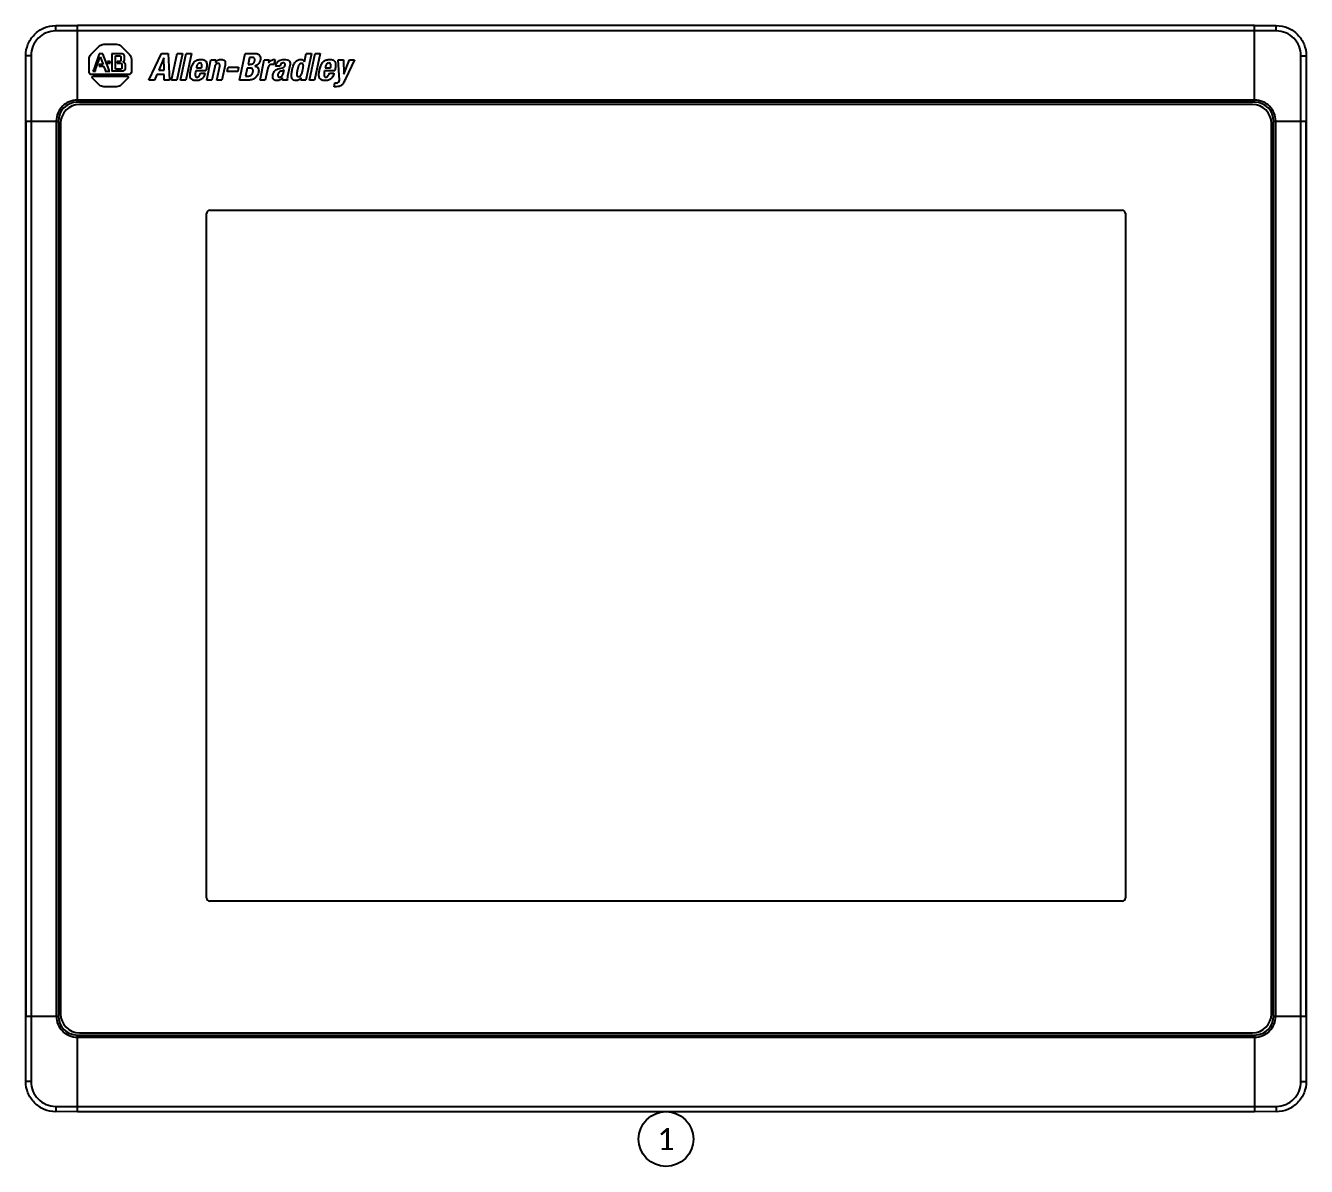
# Model space of a CAD drawing. Header units: inches. Extents: x 0 to 316, y -1 to 150.
# Drawn here: x 282.817 to 285.448, y 35.024 to 37.368 of the extents above; entities that cross this region are included whole.
import ezdxf
from ezdxf.enums import TextEntityAlignment as Align

# ---------------------------------------------------------------- set-up
doc = ezdxf.new("R2010")
doc.units = ezdxf.units.IN
doc.header["$MEASUREMENT"] = 0
doc.linetypes.add('HIDDEN2', pattern=[0.1875, 0.125, -0.0625])
doc.styles.add('Calibri', font='calibri.ttf')

# ---------------------------------------------------------------- blocks, each defined once
blk = doc.blocks.new('Reference Number')
at = {"color": 6, "linetype": 'Continuous'}
blk.add_circle((0, 0), 0.125, dxfattribs=at)
at = {"color": 6, "linetype": 'Continuous', "style": 'Calibri'}
blk.add_attdef('REFERENCE_#', text='', height=0.1, dxfattribs=at).set_placement((0, 0), align=Align.MIDDLE_CENTER)

msp = doc.modelspace()

# ---------------------------------------------------------------- linework, layer by layer
at = {"color": 2, "linetype": 'Continuous'}
for p, q in [((282.87935, 37.3572), (282.87935, 37.36812)), ((282.87935, 37.36812), (282.92364, 37.36808)), ((282.92364, 37.21059), (282.92364, 37.36808)), ((285.34195, 37.36808), (282.92364, 37.36808)), ((285.34195, 37.36808), (285.38624, 37.36812)), ((285.34195, 37.21059), (285.34195, 37.36808)), ((285.38624, 37.3572), (285.38624, 37.36812)), ((285.38624, 37.3572), (282.87935, 37.3572)), ((282.81734, 37.30626), (282.81734, 35.198)), ((282.82841, 37.30626), (282.81769, 37.30626)), ((282.82841, 37.30626), (282.82841, 35.198)), ((282.95148, 37.30859), (282.96859, 37.32584)), ((282.96857, 37.31016), (282.95722, 37.27802)), ((282.97587, 37.31016), (282.96857, 37.31016)), ((282.98892, 37.27647), (282.97587, 37.31016)), ((282.97818, 37.32983), (283.00407, 37.32983)), ((283.01607, 37.30995), (282.99352, 37.30995)), ((282.99467, 37.30632), (282.99467, 37.27734)), ((283.01365, 37.32584), (283.03077, 37.30859)), ((283.07048, 37.25615), (283.09668, 37.31105)), ((283.09668, 37.31105), (283.11037, 37.31105)), ((283.11037, 37.31105), (283.11324, 37.25615)), ((283.11715, 37.25615), (283.12881, 37.31105)), ((283.13942, 37.31105), (283.12776, 37.25615)), ((283.12881, 37.31105), (283.13942, 37.31105)), ((283.1356, 37.25615), (283.14726, 37.31105)), ((283.15788, 37.31105), (283.14621, 37.25615)), ((283.14726, 37.31105), (283.15788, 37.31105)), ((283.25645, 37.25615), (283.26812, 37.31105)), ((283.26812, 37.31105), (283.28665, 37.31105)), ((283.3902, 37.29367), (283.39389, 37.31105)), ((283.4045, 37.31105), (283.39284, 37.25615)), ((283.39389, 37.31105), (283.4045, 37.31105)), ((283.40029, 37.25615), (283.41195, 37.31105)), ((283.42257, 37.31105), (283.41091, 37.25615)), ((283.41195, 37.31105), (283.42257, 37.31105)), ((285.43717, 37.30626), (285.44789, 37.30626)), ((285.43717, 35.198), (285.43717, 37.30626)), ((285.44825, 35.198), (285.44825, 37.30626)), ((282.94756, 37.27316), (282.94756, 37.29908)), ((282.96102, 37.27762), (282.9704, 37.30363)), ((282.96857, 37.28828), (282.96857, 37.28473)), ((282.97634, 37.28828), (282.96857, 37.28828)), ((282.96857, 37.28473), (282.97759, 37.28473)), ((282.9704, 37.30363), (282.97634, 37.28828)), ((282.97759, 37.28473), (282.98047, 37.27724)), ((282.98575, 37.29442), (282.98575, 37.29087)), ((282.99093, 37.29442), (282.98575, 37.29442)), ((282.98575, 37.29087), (282.99093, 37.29087)), ((282.99093, 37.29087), (282.99093, 37.29442)), ((283.00197, 37.27839), (283.00197, 37.30622)), ((283.00197, 37.30622), (283.01031, 37.30622)), ((283.00533, 37.29451), (283.00533, 37.29097)), ((283.01079, 37.29451), (283.00533, 37.29451)), ((283.00533, 37.29097), (283.01252, 37.29097)), ((283.01131, 37.29463), (283.01079, 37.29451)), ((283.013, 37.30392), (283.013, 37.29663)), ((283.0153, 37.28818), (283.0153, 37.28118)), ((283.02077, 37.2972), (283.02077, 37.30459)), ((283.02269, 37.28022), (283.02269, 37.28866)), ((283.03469, 37.29908), (283.03469, 37.27316)), ((283.10157, 37.30188), (283.09087, 37.27684)), ((283.10164, 37.27684), (283.10157, 37.30188)), ((283.16848, 37.28314), (283.16814, 37.28153)), ((283.16814, 37.28153), (283.17897, 37.28153)), ((283.18926, 37.25615), (283.19805, 37.29752)), ((283.19805, 37.29752), (283.2082, 37.29752)), ((283.2057, 37.2836), (283.19987, 37.25615)), ((283.2082, 37.29752), (283.20712, 37.29241)), ((283.21002, 37.25615), (283.21609, 37.28468)), ((283.22715, 37.28684), (283.22063, 37.25615)), ((283.23131, 37.27384), (283.23324, 37.28291)), ((283.23324, 37.28291), (283.25492, 37.28291)), ((283.25492, 37.28291), (283.253, 37.27384)), ((283.27277, 37.28084), (283.26926, 37.2643)), ((283.27754, 37.28084), (283.27277, 37.28084)), ((283.27746, 37.3029), (283.27441, 37.28852)), ((283.27441, 37.28852), (283.27756, 37.28852)), ((283.28146, 37.3029), (283.27746, 37.3029)), ((283.29889, 37.25615), (283.30768, 37.29752)), ((283.30768, 37.29752), (283.31783, 37.29752)), ((283.31478, 37.28099), (283.3095, 37.25615)), ((283.31783, 37.29752), (283.3166, 37.29171)), ((283.3166, 37.29171), (283.31807, 37.29352)), ((283.32748, 37.28829), (283.32421, 37.28845)), ((283.32964, 37.29845), (283.32748, 37.28829)), ((283.32775, 37.2986), (283.32964, 37.29845)), ((283.34003, 37.28483), (283.3305, 37.28483)), ((283.33859, 37.27983), (283.34493, 37.28145)), ((283.36026, 37.28593), (283.35562, 37.26411)), ((283.43317, 37.28314), (283.43283, 37.28153)), ((283.43283, 37.28153), (283.44366, 37.28153)), ((283.46241, 37.25615), (283.45959, 37.29752)), ((283.45959, 37.29752), (283.47066, 37.29752)), ((283.47066, 37.29752), (283.47074, 37.26853)), ((283.47074, 37.26853), (283.48235, 37.29752)), ((283.49296, 37.29752), (283.47472, 37.25881)), ((283.48235, 37.29752), (283.49296, 37.29752)), ((283.02906, 37.26745), (282.95318, 37.26745)), ((282.96859, 37.2464), (282.95484, 37.26026)), ((282.95533, 37.27484), (282.9609, 37.27484)), ((282.95644, 37.2641), (283.02582, 37.2641)), ((282.95722, 37.27802), (282.95701, 37.27744)), ((282.98076, 37.27484), (282.99016, 37.27484)), ((282.99381, 37.27485), (283.0155, 37.27485)), ((283.01262, 37.27839), (283.00197, 37.27839)), ((283.02741, 37.26026), (283.01365, 37.2464)), ((283.08202, 37.25615), (283.07048, 37.25615)), ((283.08702, 37.26776), (283.08202, 37.25615)), ((283.10163, 37.26776), (283.08702, 37.26776)), ((283.09087, 37.27684), (283.10164, 37.27684)), ((283.1017, 37.25615), (283.10163, 37.26776)), ((283.11324, 37.25615), (283.1017, 37.25615)), ((283.12776, 37.25615), (283.11715, 37.25615)), ((283.14621, 37.25615), (283.1356, 37.25615)), ((283.1668, 37.27522), (283.16609, 37.2719)), ((283.18779, 37.27522), (283.1668, 37.27522)), ((283.17654, 37.27007), (283.18608, 37.27007)), ((283.18829, 37.2776), (283.18779, 37.27522)), ((283.19987, 37.25615), (283.18926, 37.25615)), ((283.22063, 37.25615), (283.21002, 37.25615)), ((283.253, 37.27384), (283.23131, 37.27384)), ((283.27514, 37.25615), (283.25645, 37.25615)), ((283.26926, 37.2643), (283.27357, 37.2643)), ((283.3095, 37.25615), (283.29889, 37.25615)), ((283.34291, 37.25863), (283.3421, 37.25789)), ((283.3447, 37.26065), (283.34291, 37.25863)), ((283.35524, 37.25615), (283.34509, 37.25615)), ((283.34644, 37.26868), (283.34817, 37.27684)), ((283.38361, 37.26053), (283.38232, 37.25909)), ((283.38268, 37.25615), (283.38361, 37.26053)), ((283.39284, 37.25615), (283.38268, 37.25615)), ((283.41091, 37.25615), (283.40029, 37.25615)), ((283.43149, 37.27522), (283.43078, 37.27192)), ((283.45248, 37.27522), (283.43149, 37.27522)), ((283.44123, 37.27007), (283.45077, 37.27007)), ((283.45298, 37.2776), (283.45248, 37.27522)), ((283.00407, 37.24241), (282.97818, 37.24241)), ((283.45108, 37.24262), (283.45276, 37.25054)), ((283.45538, 37.24262), (283.45108, 37.24262)), ((285.34195, 37.21505), (282.92364, 37.21505)), ((285.34195, 37.21059), (282.92364, 37.21059)), ((285.33739, 37.20612), (282.9282, 37.20612)), ((282.81799, 37.17162), (282.81799, 35.33264)), ((282.81799, 37.17162), (282.88466, 37.17162)), ((282.88021, 37.17162), (282.88021, 35.33264)), ((282.88466, 37.17162), (282.88466, 35.33264)), ((282.88923, 37.16714), (282.88923, 35.33712)), ((285.37636, 35.33712), (285.37636, 37.16714)), ((285.38092, 37.17162), (285.4476, 37.17162)), ((285.38092, 35.33264), (285.38092, 37.17162)), ((285.38538, 35.33264), (285.38538, 37.17162)), ((285.4476, 35.33264), (285.4476, 37.17162)), ((283.18908, 35.57585), (283.18908, 36.98165)), ((283.19608, 36.98865), (285.0696, 36.98865)), ((285.07655, 36.98233), (285.07655, 35.57517)), ((285.0766, 36.98165), (285.0766, 35.57585)), ((285.0696, 35.56885), (283.19608, 35.56885)), ((282.81799, 35.33264), (282.88466, 35.33264)), ((285.38092, 35.33264), (285.4476, 35.33264)), ((282.92364, 35.13618), (282.92364, 35.29367)), ((282.92364, 35.29367), (285.34195, 35.29367)), ((282.92364, 35.28921), (285.34195, 35.28921)), ((282.9282, 35.29814), (285.33739, 35.29814)), ((285.34195, 35.29367), (285.34195, 35.13618)), ((282.82841, 35.198), (282.81769, 35.198)), ((285.43717, 35.198), (285.44789, 35.198)), ((282.87935, 35.14706), (282.87935, 35.13614)), ((282.87935, 35.14706), (285.38624, 35.14706)), ((282.92364, 35.13618), (282.87935, 35.13614)), ((282.92364, 35.13618), (285.34195, 35.13618)), ((285.38624, 35.13614), (285.34195, 35.13618)), ((285.38624, 35.14706), (285.38624, 35.13614))]:
    msp.add_line(p, q, dxfattribs=at)
for centre, radius, start, end in [((283.22313, 37.28003), 0.02024, 140.65336, 142.30737), ((283.35206, 37.28021), 0.02205, 161.62695, 167.90268), ((283.35132, 37.28046), 0.02128, 157.52127, 161.62952), ((283.37088, 37.2705), 0.01615, 309.63311, 315.066), ((283.45548, 37.26641), 0.0161, 260.26071, 269.97395), ((282.92364, 37.17162), 0.03898, 90, 180), ((282.9282, 37.16714), 0.03898, 90, 180), ((282.92372, 37.17092), 0.04412, 90.10768, 90.84972), ((285.33739, 37.16714), 0.03898, 0, 90), ((285.34184, 37.17044), 0.0446, 89.12975, 89.86197), ((285.34195, 37.17162), 0.03898, 0, 90), ((282.9248, 37.17151), 0.04459, 179.13067, 179.86334), ((285.34136, 37.17154), 0.04402, 0.09795, 0.84205), ((283.19608, 36.98165), 0.007, 90, 180), ((285.0696, 36.98165), 0.007, 0, 90), ((283.19608, 35.57585), 0.007, 180, 270), ((285.0696, 35.57585), 0.007, 270, 0), ((282.9282, 35.33712), 0.03898, 180, 270), ((285.33739, 35.33712), 0.03898, 270, 0), ((282.92423, 35.33272), 0.04402, 180.09795, 180.84205), ((282.92364, 35.33264), 0.03898, 180, 270), ((285.34195, 35.33264), 0.03898, 270, 0), ((285.34077, 35.33275), 0.0446, 359.12975, 359.86197), ((282.92375, 35.33382), 0.0446, 269.12975, 269.86197), ((285.34187, 35.33323), 0.04402, 270.09795, 270.84205)]:
    msp.add_arc(centre, radius, start, end, dxfattribs=at)
for points, knots in [([(282.81769, 37.30626), (282.81766, 37.31416), (282.82072, 37.33025), (282.83421, 37.35086), (282.85478, 37.36486), (282.87121, 37.36813), (282.87935, 37.36812)], [0, 0, 0, 0, 0.2456788, 0.4946973, 0.7469857, 1, 1, 1, 1]), ([(285.38624, 37.36812), (285.39437, 37.36813), (285.41081, 37.36486), (285.43138, 37.35086), (285.44487, 37.33025), (285.44793, 37.31416), (285.44789, 37.30626)], [0, 0, 0, 0, 0.2530147, 0.5053022, 0.7543217, 1, 1, 1, 1]), ([(282.87935, 37.3572), (282.87252, 37.3572), (282.85898, 37.35443), (282.84219, 37.34294), (282.83105, 37.32617), (282.82841, 37.3129), (282.82841, 37.30626)], [0, 0, 0, 0, 0.257579, 0.5050055, 0.7494558, 1, 1, 1, 1]), ([(285.43717, 37.30626), (285.43717, 37.3129), (285.43454, 37.32617), (285.42339, 37.34294), (285.4066, 37.35443), (285.39306, 37.3572), (285.38624, 37.3572)], [0, 0, 0, 0, 0.2505451, 0.4949957, 0.7424212, 1, 1, 1, 1]), ([(282.81799, 37.17162), (282.81799, 37.18295), (282.81797, 37.22783), (282.81785, 37.27272), (282.81769, 37.30626)], [0, 0, 0, 0, 0.252526, 1, 1, 1, 1]), ([(282.94756, 37.29908), (282.94756, 37.30083), (282.94818, 37.30438), (282.95024, 37.30735), (282.95148, 37.30859)], [0, 0, 0, 0, 0.4999525, 1, 1, 1, 1]), ([(282.96859, 37.32584), (282.96984, 37.32709), (282.97282, 37.32919), (282.97641, 37.32983), (282.97818, 37.32983)], [0, 0, 0, 0, 0.5000336, 1, 1, 1, 1]), ([(282.99352, 37.30995), (282.99406, 37.30932), (282.99446, 37.30803), (282.99465, 37.30677), (282.99467, 37.30632)], [0, 0, 0, 0, 0.6457474, 1, 1, 1, 1]), ([(283.00407, 37.32983), (283.00584, 37.32983), (283.00943, 37.32919), (283.01241, 37.32709), (283.01365, 37.32584)], [0, 0, 0, 0, 0.5001585, 1, 1, 1, 1]), ([(283.02077, 37.30459), (283.0207, 37.30646), (283.01895, 37.30888), (283.01666, 37.30988), (283.01607, 37.30995)], [0, 0, 0, 0, 0.7606539, 1, 1, 1, 1]), ([(283.03077, 37.30859), (283.032, 37.30735), (283.03407, 37.30439), (283.03469, 37.30083), (283.03469, 37.29908)], [0, 0, 0, 0, 0.5001944, 1, 1, 1, 1]), ([(283.28665, 37.31105), (283.29032, 37.31105), (283.29655, 37.3104), (283.30027, 37.30326), (283.29976, 37.2993), (283.2993, 37.29714)], [0, 0, 0, 0, 0.4885248, 0.7055246, 1, 1, 1, 1]), ([(285.44789, 37.30626), (285.44784, 37.29522), (285.44766, 37.25033), (285.4476, 37.20545), (285.4476, 37.17162)], [0, 0, 0, 0, 0.2461595, 1, 1, 1, 1]), ([(283.01031, 37.30622), (283.011, 37.30618), (283.01235, 37.30579), (283.01296, 37.3045), (283.013, 37.30392)], [0, 0, 0, 0, 0.5377595, 1, 1, 1, 1]), ([(283.013, 37.29663), (283.01298, 37.29633), (283.01272, 37.29545), (283.01191, 37.29483), (283.01131, 37.29463)], [0, 0, 0, 0, 0.3267908, 1, 1, 1, 1]), ([(283.01252, 37.29097), (283.01289, 37.29092), (283.01338, 37.29074), (283.01385, 37.29044), (283.01399, 37.29034)], [0, 0, 0, 0, 0.6977297, 1, 1, 1, 1]), ([(283.0153, 37.28118), (283.01528, 37.28079), (283.01499, 37.27989), (283.01429, 37.27914), (283.01381, 37.27884)], [0, 0, 0, 0, 0.4169665, 1, 1, 1, 1]), ([(283.01684, 37.29317), (283.01741, 37.29326), (283.01926, 37.2939), (283.02077, 37.29582), (283.02077, 37.2972)], [0, 0, 0, 0, 0.2935307, 1, 1, 1, 1]), ([(283.02269, 37.28866), (283.02253, 37.28992), (283.02056, 37.292), (283.01814, 37.29317), (283.01684, 37.29317)], [0, 0, 0, 0, 0.4916056, 1, 1, 1, 1]), ([(283.15662, 37.27726), (283.15719, 37.27996), (283.15822, 37.28394), (283.1604, 37.28886), (283.16251, 37.29213), (283.16523, 37.2949), (283.16803, 37.29663), (283.17059, 37.29763), (283.17274, 37.29818), (283.17467, 37.29846), (283.17631, 37.29858), (283.1779, 37.29861), (283.17972, 37.29854), (283.18167, 37.29827), (283.18338, 37.2978), (283.1853, 37.29697), (283.18727, 37.29543), (283.18878, 37.29282), (283.18949, 37.28968), (283.18961, 37.28452), (283.1889, 37.28045), (283.18829, 37.2776)], [0, 0, 0, 0, 0.134299, 0.1987119, 0.2609902, 0.3224522, 0.3858551, 0.4195717, 0.455349, 0.4937756, 0.5141703, 0.5354425, 0.5709585, 0.6026407, 0.6310602, 0.656889, 0.7037282, 0.7498668, 0.8005845, 0.8587325, 1, 1, 1, 1]), ([(283.17569, 37.29137), (283.17472, 37.29137), (283.17276, 37.29085), (283.16992, 37.288), (283.16889, 37.2851), (283.16848, 37.28314)], [0, 0, 0, 0, 0.2461866, 0.4879092, 1, 1, 1, 1]), ([(283.17897, 37.28153), (283.17922, 37.28292), (283.17957, 37.28533), (283.17971, 37.28855), (283.17835, 37.29111), (283.17655, 37.29137), (283.17569, 37.29137)], [0, 0, 0, 0, 0.3480632, 0.6020042, 0.7863068, 1, 1, 1, 1]), ([(283.20874, 37.28917), (283.20857, 37.28904), (283.20773, 37.28833), (283.2065, 37.28651), (283.20592, 37.28464), (283.2057, 37.2836)], [0, 0, 0, 0, 0.0984427, 0.5060574, 1, 1, 1, 1]), ([(283.20748, 37.29286), (283.20812, 37.29364), (283.20888, 37.29443), (283.20971, 37.29515), (283.20979, 37.29521)], [0, 0, 0, 0, 0.911016, 1, 1, 1, 1]), ([(283.21551, 37.28964), (283.21528, 37.28984), (283.21475, 37.29018), (283.2138, 37.29041), (283.2127, 37.29048), (283.21149, 37.29038), (283.2101, 37.29003), (283.20921, 37.28953), (283.20874, 37.28917)], [0, 0, 0, 0, 0.1248607, 0.2525988, 0.4034975, 0.5847509, 0.7556863, 1, 1, 1, 1]), ([(283.20979, 37.29521), (283.21059, 37.29588), (283.2124, 37.29712), (283.21501, 37.29812), (283.21731, 37.29853), (283.21928, 37.29864), (283.22135, 37.2985), (283.22393, 37.29788), (283.22669, 37.29593), (283.22793, 37.29163), (283.22752, 37.28856), (283.22715, 37.28684)], [0, 0, 0, 0, 0.114904, 0.2401114, 0.3047775, 0.3719638, 0.457223, 0.5322031, 0.6631946, 0.8058336, 1, 1, 1, 1]), ([(283.21609, 37.28468), (283.21627, 37.28555), (283.21651, 37.28703), (283.21623, 37.28883), (283.21568, 37.28948), (283.21551, 37.28964)], [0, 0, 0, 0, 0.5153823, 0.8710961, 1, 1, 1, 1]), ([(283.27357, 37.2643), (283.27481, 37.2643), (283.2772, 37.26449), (283.28, 37.26564), (283.28174, 37.26716), (283.28284, 37.26864), (283.28354, 37.27013), (283.28399, 37.27148), (283.28426, 37.2726), (283.28446, 37.27371), (283.28459, 37.27504), (283.28454, 37.2765), (283.28409, 37.278), (283.283, 37.27956), (283.28067, 37.2807), (283.27864, 37.28084), (283.27754, 37.28084)], [0, 0, 0, 0, 0.1344681, 0.2563822, 0.3174763, 0.3823148, 0.4541579, 0.4937181, 0.5361594, 0.5779453, 0.6155829, 0.6801361, 0.7341115, 0.7825967, 0.8812246, 1, 1, 1, 1]), ([(283.28059, 37.28873), (283.28093, 37.28879), (283.28234, 37.28906), (283.2842, 37.28978), (283.28583, 37.29117), (283.28665, 37.29228), (283.28704, 37.29305), (283.28718, 37.29336)], [0, 0, 0, 0, 0.1208596, 0.5115652, 0.6932228, 0.8786525, 1, 1, 1, 1]), ([(283.28718, 37.29336), (283.28727, 37.29356), (283.28747, 37.29404), (283.28772, 37.29484), (283.28795, 37.29575), (283.28812, 37.29666), (283.28824, 37.29777), (283.28823, 37.299), (283.2879, 37.3003), (283.28695, 37.30173), (283.28464, 37.3028), (283.28262, 37.3029), (283.28146, 37.3029)], [0, 0, 0, 0, 0.0455703, 0.1085153, 0.1752118, 0.2418478, 0.3025194, 0.4079869, 0.4974066, 0.5791542, 0.7566951, 1, 1, 1, 1]), ([(283.2993, 37.29714), (283.29889, 37.29521), (283.29784, 37.2924), (283.29552, 37.28929), (283.29338, 37.28736), (283.29086, 37.28593), (283.28902, 37.28531), (283.28809, 37.28504)], [0, 0, 0, 0, 0.3403907, 0.5037731, 0.6660822, 0.8332344, 1, 1, 1, 1]), ([(283.28809, 37.28504), (283.28897, 37.2849), (283.29029, 37.28462), (283.29194, 37.28389), (283.2934, 37.28293), (283.29489, 37.28125), (283.29639, 37.27755), (283.29615, 37.27432), (283.29569, 37.27217)], [0, 0, 0, 0, 0.1564044, 0.2339277, 0.3133604, 0.4612136, 0.6171316, 1, 1, 1, 1]), ([(283.32101, 37.28797), (283.32014, 37.2877), (283.31716, 37.28631), (283.31526, 37.28325), (283.31478, 37.28099)], [0, 0, 0, 0, 0.2802484, 1, 1, 1, 1]), ([(283.32035, 37.29575), (283.32068, 37.29602), (283.32283, 37.29762), (283.32552, 37.2986), (283.32775, 37.2986)], [0, 0, 0, 0, 0.1587767, 1, 1, 1, 1]), ([(283.33333, 37.29176), (283.33419, 37.29308), (283.33566, 37.29474), (283.33748, 37.29595), (283.33803, 37.29627)], [0, 0, 0, 0, 0.7106148, 1, 1, 1, 1]), ([(283.34634, 37.29137), (283.34546, 37.29137), (283.34375, 37.29108), (283.34112, 37.28889), (283.34037, 37.28644), (283.34003, 37.28483)], [0, 0, 0, 0, 0.2682998, 0.5023248, 1, 1, 1, 1]), ([(283.34493, 37.28145), (283.34566, 37.28164), (283.34696, 37.28203), (283.34863, 37.28303), (283.34951, 37.28424), (283.34996, 37.28535), (283.35021, 37.28633), (283.35038, 37.28737), (283.35041, 37.28864), (283.35001, 37.29012), (283.3484, 37.29126), (283.34708, 37.29137), (283.34634, 37.29137)], [0, 0, 0, 0, 0.1477166, 0.2652443, 0.3741318, 0.4331824, 0.4985722, 0.5726865, 0.6379177, 0.7475936, 0.855491, 1, 1, 1, 1]), ([(283.34795, 37.2986), (283.35196, 37.2986), (283.35901, 37.29809), (283.36117, 37.2907), (283.36061, 37.2876), (283.36026, 37.28593)], [0, 0, 0, 0, 0.5617136, 0.7596474, 1, 1, 1, 1]), ([(283.37292, 37.25508), (283.37108, 37.25508), (283.36826, 37.2555), (283.36553, 37.25786), (283.36422, 37.26029), (283.36355, 37.2634), (283.36344, 37.26722), (283.36379, 37.27085), (283.36431, 37.27414), (283.36484, 37.27685), (283.36546, 37.27956), (283.36635, 37.28288), (283.36756, 37.28655), (283.36931, 37.29037), (283.37131, 37.29345), (283.3736, 37.29581), (283.37706, 37.29803), (283.38015, 37.2986), (283.38217, 37.2986)], [0, 0, 0, 0, 0.0957703, 0.1380212, 0.1834038, 0.2369366, 0.3020664, 0.3809829, 0.4260923, 0.4751537, 0.5245439, 0.5706656, 0.653663, 0.725528, 0.7880613, 0.843658, 0.8953617, 1, 1, 1, 1]), ([(283.38396, 37.29045), (283.38394, 37.29045), (283.38364, 37.29045), (283.38307, 37.29041), (283.38204, 37.2902), (283.38083, 37.28964), (283.37961, 37.2885), (283.37857, 37.28695), (283.37768, 37.285), (283.37688, 37.28265), (283.37628, 37.28042), (283.37581, 37.27844), (283.37546, 37.27684), (283.37513, 37.27524), (283.37476, 37.27327), (283.37441, 37.27106), (283.37421, 37.26872), (283.37427, 37.26677), (283.37463, 37.26521), (283.37541, 37.26401), (283.37641, 37.26345), (283.37733, 37.26325), (283.37784, 37.26322), (283.37811, 37.26322)], [0, 0, 0, 0, 0.0017703, 0.0268682, 0.0506272, 0.0965462, 0.1447821, 0.1994688, 0.2632413, 0.3375901, 0.4233264, 0.4706139, 0.5208951, 0.5710346, 0.6178616, 0.7015205, 0.771936, 0.8296365, 0.8761843, 0.9153086, 0.9538911, 0.9756134, 1, 1, 1, 1]), ([(283.38115, 37.26408), (283.3816, 37.26438), (283.38246, 37.26517), (283.3835, 37.26672), (283.3844, 37.26867), (283.38521, 37.27103), (283.3858, 37.27325), (283.38627, 37.27523), (283.38662, 37.27683), (283.38695, 37.27844), (283.38732, 37.28041), (283.38767, 37.28261), (283.38787, 37.28495), (283.38781, 37.2869), (283.38744, 37.28847), (283.38669, 37.2896), (283.38598, 37.29002), (283.38564, 37.29016)], [0, 0, 0, 0, 0.0570473, 0.1213868, 0.1962837, 0.2835382, 0.3841284, 0.4396037, 0.4985895, 0.5574009, 0.6123239, 0.7104359, 0.7930055, 0.8606753, 0.9153405, 0.9615086, 1, 1, 1, 1]), ([(283.38217, 37.2986), (283.38387, 37.2986), (283.38737, 37.29798), (283.38953, 37.29513), (283.3902, 37.29367)], [0, 0, 0, 0, 0.5137043, 1, 1, 1, 1]), ([(283.38564, 37.29016), (283.38557, 37.29018), (283.38527, 37.29029), (283.38471, 37.29041), (283.38421, 37.29044), (283.38396, 37.29045)], [0, 0, 0, 0, 0.1223004, 0.5518348, 1, 1, 1, 1]), ([(283.4213, 37.27722), (283.42188, 37.27993), (283.4229, 37.28393), (283.42509, 37.28886), (283.4272, 37.29213), (283.42992, 37.2949), (283.43273, 37.29663), (283.43528, 37.29763), (283.43743, 37.29818), (283.43936, 37.29846), (283.441, 37.29858), (283.44259, 37.29861), (283.44441, 37.29854), (283.44636, 37.29827), (283.44808, 37.2978), (283.44999, 37.29697), (283.45196, 37.29543), (283.45347, 37.29282), (283.45418, 37.28968), (283.4543, 37.28452), (283.45359, 37.28045), (283.45298, 37.2776)], [0, 0, 0, 0, 0.1348485, 0.1992212, 0.2614606, 0.3228843, 0.3862465, 0.419941, 0.4556943, 0.4940947, 0.5144754, 0.5357328, 0.5712285, 0.6028923, 0.6312949, 0.6571079, 0.7039174, 0.7500262, 0.8007113, 0.8588222, 1, 1, 1, 1]), ([(283.44038, 37.29137), (283.43941, 37.29137), (283.43745, 37.29085), (283.43461, 37.288), (283.43358, 37.28511), (283.43317, 37.28314)], [0, 0, 0, 0, 0.2460614, 0.4878278, 1, 1, 1, 1]), ([(283.44366, 37.28153), (283.44391, 37.28292), (283.44426, 37.28533), (283.4444, 37.28855), (283.44304, 37.29111), (283.44124, 37.29137), (283.44038, 37.29137)], [0, 0, 0, 0, 0.3480593, 0.6019945, 0.7863018, 1, 1, 1, 1]), ([(282.95318, 37.26745), (282.95174, 37.26745), (282.94873, 37.26869), (282.94756, 37.27171), (282.94756, 37.27316)], [0, 0, 0, 0, 0.4997291, 1, 1, 1, 1]), ([(282.95484, 37.26026), (282.95453, 37.26057), (282.95408, 37.26139), (282.95424, 37.26276), (282.95483, 37.2635), (282.95521, 37.26375), (282.95523, 37.26376)], [0, 0, 0, 0, 0.3285713, 0.6572084, 0.9857574, 1, 1, 1, 1]), ([(282.98047, 37.27724), (282.98066, 37.27669), (282.98095, 37.27589), (282.98083, 37.27507), (282.98076, 37.27484)], [0, 0, 0, 0, 0.7115597, 1, 1, 1, 1]), ([(282.99016, 37.27484), (282.98973, 37.27502), (282.98935, 37.27569), (282.98903, 37.27628), (282.98892, 37.27647)], [0, 0, 0, 0, 0.6718574, 1, 1, 1, 1]), ([(282.99467, 37.27734), (282.99467, 37.27677), (282.99436, 37.27591), (282.99397, 37.27512), (282.99381, 37.27485)], [0, 0, 0, 0, 0.6401686, 1, 1, 1, 1]), ([(283.0155, 37.27485), (283.01645, 37.27485), (283.01743, 37.27502), (283.01841, 37.27541), (283.01846, 37.27544)], [0, 0, 0, 0, 0.9483544, 1, 1, 1, 1]), ([(283.0268, 37.26388), (283.02689, 37.26383), (283.02737, 37.26357), (283.02801, 37.26276), (283.02817, 37.26139), (283.02772, 37.26057), (283.02741, 37.26026)], [0, 0, 0, 0, 0.073336, 0.3823016, 0.6911397, 1, 1, 1, 1]), ([(283.03469, 37.27316), (283.03469, 37.27171), (283.03352, 37.26869), (283.03051, 37.26745), (283.02906, 37.26745)], [0, 0, 0, 0, 0.5002669, 1, 1, 1, 1]), ([(283.18608, 37.27007), (283.18552, 37.26786), (283.18406, 37.26375), (283.18074, 37.25948), (283.17742, 37.25718), (283.17458, 37.25595), (283.17195, 37.25536), (283.1697, 37.25512), (283.16804, 37.25506), (283.16654, 37.2551), (283.16487, 37.25523), (283.16299, 37.25553), (283.161, 37.25616), (283.15888, 37.25725), (283.15682, 37.25923), (283.15549, 37.26233), (283.15506, 37.26578), (283.15529, 37.27083), (283.15607, 37.27466), (283.15662, 37.27726)], [0, 0, 0, 0, 0.1219545, 0.2294437, 0.2819245, 0.336063, 0.3938857, 0.4247836, 0.457264, 0.482036, 0.5051242, 0.5467344, 0.5832046, 0.615751, 0.6739543, 0.730967, 0.7921228, 0.858463, 1, 1, 1, 1]), ([(283.16609, 37.27189), (283.16584, 37.27073), (283.16552, 37.26853), (283.1656, 37.26549), (283.16671, 37.26286), (283.16847, 37.2623), (283.16928, 37.2623)], [0, 0, 0, 0, 0.3082949, 0.5757134, 0.7885701, 1, 1, 1, 1]), ([(283.16928, 37.2623), (283.17009, 37.2623), (283.17176, 37.26261), (283.17383, 37.26431), (283.17539, 37.26689), (283.17616, 37.26893), (283.17654, 37.27007)], [0, 0, 0, 0, 0.2141056, 0.4278019, 0.6826743, 1, 1, 1, 1]), ([(283.29569, 37.27217), (283.2948, 37.26801), (283.29166, 37.26153), (283.28322, 37.2568), (283.27798, 37.25615), (283.27514, 37.25615)], [0, 0, 0, 0, 0.4520168, 0.6989963, 1, 1, 1, 1]), ([(283.33286, 37.25508), (283.33134, 37.25508), (283.32841, 37.25557), (283.32556, 37.25884), (283.32482, 37.26284), (283.3251, 37.26556), (283.32539, 37.26693)], [0, 0, 0, 0, 0.2783265, 0.5053869, 0.7435134, 1, 1, 1, 1]), ([(283.32539, 37.26693), (283.32606, 37.27007), (283.32879, 37.27664), (283.3354, 37.27901), (283.33859, 37.27983)], [0, 0, 0, 0, 0.4939706, 1, 1, 1, 1]), ([(283.3421, 37.25789), (283.34205, 37.25783), (283.34138, 37.25728), (283.34003, 37.25638), (283.337, 37.25523), (283.33454, 37.25508), (283.33286, 37.25508)], [0, 0, 0, 0, 0.0236704, 0.2614914, 0.4911508, 1, 1, 1, 1]), ([(283.3432, 37.27476), (283.34219, 37.27455), (283.34036, 37.27404), (283.33803, 37.27261), (283.33675, 37.27091), (283.3361, 37.26936), (283.33577, 37.26814), (283.33557, 37.26695), (283.33549, 37.26558), (283.33562, 37.26445), (283.33596, 37.26376), (283.33603, 37.26364)], [0, 0, 0, 0, 0.2031331, 0.3720285, 0.530362, 0.6137329, 0.7031794, 0.7801162, 0.8512236, 0.9738517, 1, 1, 1, 1]), ([(283.33603, 37.26364), (283.33623, 37.26329), (283.3369, 37.26251), (283.33795, 37.2623), (283.33855, 37.2623)], [0, 0, 0, 0, 0.3987291, 1, 1, 1, 1]), ([(283.33855, 37.2623), (283.34018, 37.2623), (283.34193, 37.26285), (283.34335, 37.2639), (283.34342, 37.26395)], [0, 0, 0, 0, 0.9497484, 1, 1, 1, 1]), ([(283.34817, 37.27684), (283.34775, 37.27657), (283.34618, 37.27569), (283.34447, 37.27505), (283.3432, 37.27476)], [0, 0, 0, 0, 0.2757024, 1, 1, 1, 1]), ([(283.35562, 37.26411), (283.35545, 37.26328), (283.3549, 37.26068), (283.35482, 37.25792), (283.35524, 37.25615)], [0, 0, 0, 0, 0.3180721, 1, 1, 1, 1]), ([(283.38119, 37.25806), (283.38048, 37.25748), (283.378, 37.25579), (283.37498, 37.25508), (283.37292, 37.25508)], [0, 0, 0, 0, 0.3075534, 1, 1, 1, 1]), ([(283.37811, 37.26322), (283.37839, 37.26322), (283.37895, 37.26326), (283.37999, 37.26347), (283.38072, 37.2638), (283.38115, 37.26408)], [0, 0, 0, 0, 0.265847, 0.5170809, 1, 1, 1, 1]), ([(283.45077, 37.27007), (283.45021, 37.26786), (283.44875, 37.26375), (283.44543, 37.25948), (283.44211, 37.25718), (283.43927, 37.25595), (283.43665, 37.25536), (283.43439, 37.25512), (283.43273, 37.25506), (283.43123, 37.2551), (283.42956, 37.25523), (283.42768, 37.25553), (283.4257, 37.25616), (283.42357, 37.25725), (283.42151, 37.25923), (283.42018, 37.26233), (283.41975, 37.26578), (283.41998, 37.27082), (283.42075, 37.27464), (283.4213, 37.27722)], [0, 0, 0, 0, 0.1220381, 0.2296067, 0.2821274, 0.3363056, 0.3941671, 0.4250838, 0.4575825, 0.4823642, 0.5054624, 0.5470935, 0.5835856, 0.616155, 0.674406, 0.7314658, 0.7926678, 0.8590554, 1, 1, 1, 1]), ([(283.43078, 37.27192), (283.43053, 37.27075), (283.43021, 37.26854), (283.43029, 37.26549), (283.4314, 37.26286), (283.43316, 37.2623), (283.43397, 37.2623)], [0, 0, 0, 0, 0.3096715, 0.5765553, 0.7889822, 1, 1, 1, 1]), ([(283.43397, 37.2623), (283.43478, 37.2623), (283.43645, 37.26261), (283.43852, 37.26431), (283.44008, 37.26689), (283.44085, 37.26893), (283.44123, 37.27007)], [0, 0, 0, 0, 0.214164, 0.427858, 0.6827041, 1, 1, 1, 1]), ([(283.47472, 37.25881), (283.47336, 37.25593), (283.47104, 37.25118), (283.4669, 37.24529), (283.46133, 37.24265), (283.45747, 37.24262), (283.45538, 37.24262)], [0, 0, 0, 0, 0.3497133, 0.5829823, 0.7711178, 1, 1, 1, 1]), ([(283.45548, 37.25031), (283.45707, 37.25031), (283.46058, 37.25131), (283.46194, 37.25457), (283.46241, 37.25615)], [0, 0, 0, 0, 0.4923672, 1, 1, 1, 1]), ([(282.97818, 37.24241), (282.97641, 37.24241), (282.97282, 37.24304), (282.96984, 37.24515), (282.96859, 37.2464)], [0, 0, 0, 0, 0.4999785, 1, 1, 1, 1]), ([(283.01365, 37.2464), (283.01241, 37.24514), (283.00943, 37.24304), (283.00584, 37.24241), (283.00407, 37.24241)], [0, 0, 0, 0, 0.49978, 1, 1, 1, 1]), ([(282.92307, 37.21504), (282.91751, 37.21496), (282.90631, 37.21265), (282.89217, 37.20309), (282.88261, 37.18894), (282.8803, 37.17774), (282.88022, 37.17219)], [0, 0, 0, 0, 0.2500053, 0.4999997, 0.7500046, 1, 1, 1, 1]), ([(285.38537, 37.17219), (285.38529, 37.17774), (285.38297, 37.18894), (285.37342, 37.20309), (285.35927, 37.21265), (285.34807, 37.21496), (285.34252, 37.21504)], [0, 0, 0, 0, 0.2500066, 0.5000002, 0.750005, 1, 1, 1, 1]), ([(282.81769, 35.198), (282.81775, 35.20904), (282.81793, 35.25393), (282.81799, 35.29881), (282.81799, 35.33264)], [0, 0, 0, 0, 0.2461595, 1, 1, 1, 1]), ([(282.88022, 35.33207), (282.8803, 35.32652), (282.88261, 35.31532), (282.89217, 35.30117), (282.90632, 35.29161), (282.91752, 35.2893), (282.92307, 35.28922)], [0, 0, 0, 0, 0.2500066, 0.5000002, 0.750005, 1, 1, 1, 1]), ([(285.34252, 35.28922), (285.34807, 35.2893), (285.35927, 35.29161), (285.37342, 35.30117), (285.38298, 35.31532), (285.38529, 35.32652), (285.38537, 35.33207)], [0, 0, 0, 0, 0.2500066, 0.5000002, 0.750005, 1, 1, 1, 1]), ([(285.4476, 35.33264), (285.4476, 35.32131), (285.44762, 35.27643), (285.44774, 35.23154), (285.44789, 35.198)], [0, 0, 0, 0, 0.2525261, 1, 1, 1, 1]), ([(282.87935, 35.13614), (282.87121, 35.13613), (282.85478, 35.1394), (282.83421, 35.1534), (282.82072, 35.17401), (282.81766, 35.1901), (282.81769, 35.198)], [0, 0, 0, 0, 0.2530147, 0.5053022, 0.7543217, 1, 1, 1, 1]), ([(282.82841, 35.198), (282.82841, 35.19136), (282.83105, 35.17809), (282.84219, 35.16132), (282.85898, 35.14983), (282.87252, 35.14706), (282.87935, 35.14706)], [0, 0, 0, 0, 0.2505451, 0.4949957, 0.7424212, 1, 1, 1, 1]), ([(285.38624, 35.14706), (285.39306, 35.14706), (285.4066, 35.14983), (285.42339, 35.16132), (285.43454, 35.17809), (285.43717, 35.19136), (285.43717, 35.198)], [0, 0, 0, 0, 0.2575791, 0.5050045, 0.7494552, 1, 1, 1, 1]), ([(285.44789, 35.198), (285.44793, 35.1901), (285.44487, 35.17401), (285.43138, 35.1534), (285.41081, 35.1394), (285.39437, 35.13613), (285.38624, 35.13614)], [0, 0, 0, 0, 0.245679, 0.4946981, 0.7469859, 1, 1, 1, 1])]:
    msp.add_open_spline(points, degree=3, knots=knots, dxfattribs=at)
for points in [[(283.01399, 37.29034), (283.01435, 37.29009), (283.01467, 37.28976), (283.0149, 37.2894)], [(283.0149, 37.2894), (283.01515, 37.28903), (283.0153, 37.28861), (283.0153, 37.28818)], [(283.01846, 37.27544), (283.02054, 37.27629), (283.0226, 37.27809), (283.02269, 37.28022)], [(283.27756, 37.28852), (283.27857, 37.28852), (283.27959, 37.28857), (283.28059, 37.28873)], [(283.31807, 37.29352), (283.31877, 37.29432), (283.31952, 37.29508), (283.32035, 37.29575)], [(283.32421, 37.28845), (283.32314, 37.28845), (283.32205, 37.28829), (283.32101, 37.28797)], [(283.33166, 37.28859), (283.33212, 37.2897), (283.33267, 37.29076), (283.33333, 37.29176)], [(283.33803, 37.29627), (283.34097, 37.29795), (283.34459, 37.2986), (283.34795, 37.2986)], [(282.95523, 37.26376), (282.95559, 37.26398), (282.95602, 37.2641), (282.95644, 37.2641)], [(282.95701, 37.27744), (282.95663, 37.27646), (282.95612, 37.2755), (282.95533, 37.27484)], [(282.9609, 37.27484), (282.96076, 37.27576), (282.96071, 37.27674), (282.96102, 37.27762)], [(283.01381, 37.27884), (283.01344, 37.2786), (283.01304, 37.27844), (283.01262, 37.27839)], [(283.02582, 37.2641), (283.02615, 37.2641), (283.02649, 37.26402), (283.0268, 37.26388)], [(283.34342, 37.26395), (283.34494, 37.26512), (283.34605, 37.26686), (283.34644, 37.26868)], [(283.34509, 37.25615), (283.34464, 37.25759), (283.34471, 37.25915), (283.3447, 37.26065)]]:
    msp.add_open_spline(points, degree=3, dxfattribs=at)

# ---------------------------------------------------------------- block references
at = {"color": 7, "linetype": 'HIDDEN2', "ltscale": 2, "xscale": 0.45, "yscale": 0.45, "zscale": 0.45}
msp.add_blockref('Reference Number', (284.13279, 35.07993), dxfattribs=at).add_auto_attribs({'REFERENCE_#': '1'})

doc.saveas('drawing.dxf')
